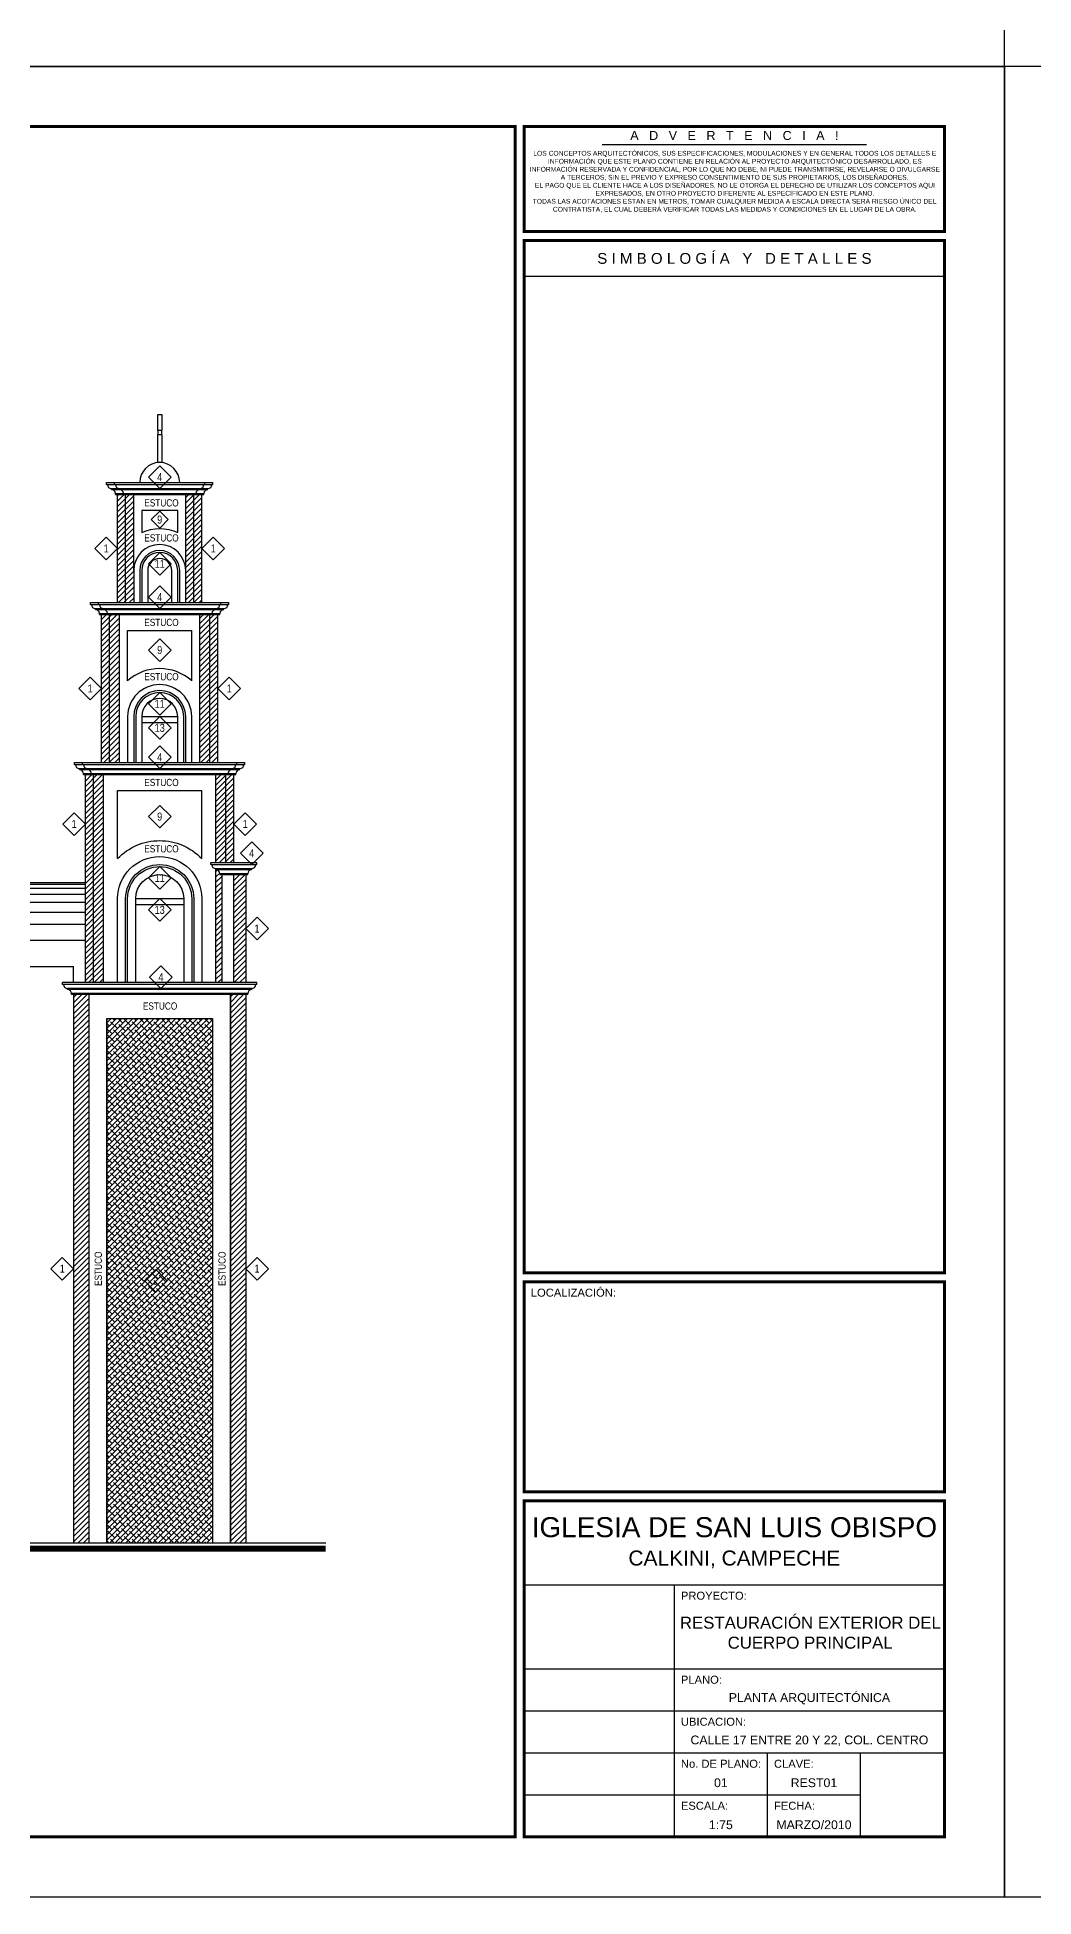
# Model space of a CAD drawing. Header units: millimetres. Extents: x 0 to 273, y 0 to 92.
# Drawn here: x 112.33 to 137.23, y 0 to 46.48 of the extents above; entities that cross this region are included whole.
import ezdxf
from ezdxf.enums import TextEntityAlignment as Align

# ---------------------------------------------------------------- set-up
doc = ezdxf.new("R2010")
doc.units = ezdxf.units.MM
for name, color, linetype in [('Areas', 7, 'Continuous'), ('Ashurados', 8, 'Continuous'), ('FORMATO', 7, 'Continuous'), ('Texto', 7, 'Continuous'), ('Trazo', 7, 'Continuous')]:
    doc.layers.add(name, color=color, linetype=linetype)
doc.styles.get("Standard").update_dxf_attribs({"font": 'arial.ttf'})
doc.styles.add('style4', font='')
doc.styles.get('style4').set_extended_font_data('DaxCondensed')
pattern_1 = [(45, (-67.97007, -76.9695), (-0.06735192, 0.06735192), [])]
pattern_2 = [(45, (-151.04429, -76.38992), (-0.06735192, 0.06735192), [])]

msp = doc.modelspace()

# ---------------------------------------------------------------- hatches: boundary and pattern name
at = {"layer": 'Ashurados'}
h = msp.add_hatch(dxfattribs=at)
h.set_pattern_fill('ANSI31', color=4, scale=0.03, style=0)
h.set_pattern_definition(pattern_1)
h.paths.add_polyline_path([(114.535, 35.05), (114.335, 35.05), (114.335, 32.35), (114.535, 32.35)])
h.paths.add_polyline_path([(114.74, 35.05), (114.535, 35.05), (114.535, 32.35), (114.74, 32.35), (114.74, 33.15)])
h = msp.add_hatch(dxfattribs=at)
h.set_pattern_fill('ANSI31', color=4, scale=0.03, style=0)
h.set_pattern_definition(pattern_1)
h.paths.add_polyline_path([(116.245, 35.05), (116.04, 35.05), (116.04, 33.15), (116.04, 32.35), (116.245, 32.35)])
h.paths.add_polyline_path([(116.245, 32.35), (116.445, 32.35), (116.445, 35.05), (116.245, 35.05)])
h = msp.add_hatch(dxfattribs=at)
h.set_pattern_fill('ANSI31', color=4, scale=0.03, style=0)
h.set_pattern_definition(pattern_1)
h.paths.add_polyline_path([(113.935, 28.35), (114.135, 28.35), (114.135, 32.05), (113.935, 32.05)])
h.paths.add_polyline_path([(114.135, 28.35), (114.385, 28.35), (114.385, 32.05), (114.135, 32.05)])
h = msp.add_hatch(dxfattribs=at)
h.set_pattern_fill('ANSI31', color=4, scale=0.03, style=0)
h.set_pattern_definition(pattern_1)
h.paths.add_polyline_path([(116.395, 28.35), (116.645, 28.35), (116.645, 32.05), (116.395, 32.05)])
h.paths.add_polyline_path([(116.845, 32.05), (116.645, 32.05), (116.645, 28.35), (116.845, 28.35)])
h = msp.add_hatch(dxfattribs=at)
h.set_pattern_fill('ANSI31', color=4, scale=0.03, style=0)
h.set_pattern_definition(pattern_1)
h.paths.add_polyline_path([(113.535, 22.85), (113.735, 22.85), (113.735, 28.05), (113.535, 28.05)])
h.paths.add_polyline_path([(113.735, 22.85), (113.985, 22.85), (113.985, 28.05), (113.735, 28.05)])
h = msp.add_hatch(dxfattribs=at)
h.set_pattern_fill('ANSI31', color=4, scale=0.03, style=0)
h.set_pattern_definition(pattern_2)
h.paths.add_polyline_path([(117.045, 28.05), (116.795, 28.05), (116.795, 25.85), (117.045, 25.85)])
h.paths.add_polyline_path([(117.245, 28.05), (117.045, 28.05), (117.045, 25.85), (117.245, 25.85)])
h.paths.add_polyline_path([(116.795, 22.85), (116.94, 22.85), (116.94, 25.55), (116.89, 25.55), (116.89, 25.575, 0.399638), (116.795, 25.675)])
h = msp.add_hatch(dxfattribs=at)
h.set_pattern_fill('ANSI31', color=4, scale=0.03, style=0)
h.set_pattern_definition(pattern_2)
h.paths.add_polyline_path([(117.54, 25.55), (117.245, 25.55), (117.245, 22.85), (117.54, 22.85)])
h = msp.add_hatch(dxfattribs=at)
h.set_pattern_fill('ANSI31', color=4, scale=0.03, style=0)
h.set_pattern_definition(pattern_2)
h.paths.add_polyline_path([(113.24, 8.85), (113.62, 8.85), (113.62, 22.55), (113.24, 22.55)])
h = msp.add_hatch(dxfattribs=at)
h.set_pattern_fill('ANSI31', color=4, scale=0.03, style=0)
h.set_pattern_definition(pattern_2)
h.paths.add_polyline_path([(117.54, 22.55), (117.16, 22.55), (117.16, 8.85), (117.54, 8.85)])
h = msp.add_hatch(dxfattribs=at)
h.set_pattern_fill('ANSI38', color=256, scale=0.03, style=0)
h.set_pattern_definition([(45, (-145.71266, -76.9695), (-0.06735192, 0.06735192), []), (135, (-145.71266, -76.9695), (-0.202055763, 0.06735192), [0.238125, -0.142875])])
h.paths.add_polyline_path([(114.07, 8.85), (116.71, 8.85), (116.71, 21.95), (114.07, 21.95)])

# ---------------------------------------------------------------- linework, layer by layer
at = {"layer": 'Areas'}
msp.add_lwpolyline([(117.16, 22.55), (113.62, 22.55), (113.62, 8.85), (114.07, 8.85), (114.07, 21.95), (116.71, 21.95), (116.71, 8.85), (117.16, 8.85)], close=True, dxfattribs=at)
at = {"layer": 'FORMATO'}
for p, q in [((126.45, 43.8), (133.05, 43.8)), ((135, 40.5), (124.5, 40.5)), ((124.5, 7.8), (135, 7.8)), ((128.25, 1.5), (128.25, 7.8)), ((124.5, 5.7), (135, 5.7)), ((124.5, 4.65), (135, 4.65)), ((124.5, 3.6), (128.25, 3.6)), ((128.25, 3.6), (135, 3.6)), ((130.575, 1.5), (130.575, 3.6)), ((132.9, 1.5), (132.9, 3.6)), ((124.5, 2.55), (128.25, 2.55)), ((128.25, 2.55), (132.9, 2.55))]:
    msp.add_line(p, q, dxfattribs=at)
for points in [[(68.25, 45.75), (136.5, 45.75), (136.5, 91.5), (68.25, 91.5)], [(68.25, 0), (136.5, 0), (136.5, 45.75), (68.25, 45.75)], [(136.5, 0), (204.75, 0), (204.75, 45.75), (136.5, 45.75)]]:
    msp.add_lwpolyline(points, close=True, dxfattribs=at)
at = {"layer": 'FORMATO', "const_width": 0.075}
for points in [[(124.275, 1.5), (124.275, 44.25), (69.75, 44.25), (69.75, 1.5)], [(124.5, 41.625), (135, 41.625), (135, 44.25), (124.5, 44.25)], [(135, 15.6), (135, 41.4), (124.5, 41.4), (124.5, 15.6)], [(124.5, 10.125), (135, 10.125), (135, 15.375), (124.5, 15.375)], [(124.5, 9.9), (124.5, 1.5), (135, 1.5), (135, 9.9)]]:
    msp.add_lwpolyline(points, close=True, dxfattribs=at)
at = {"layer": 'Texto'}
for points in [[(115.107, 35.483), (115.39, 35.766), (115.673, 35.483), (115.39, 35.2)], [(115.178, 34.422), (115.39, 34.635), (115.602, 34.422), (115.39, 34.21)], [(113.769, 33.7), (114.052, 33.983), (114.335, 33.7), (114.052, 33.417)], [(116.445, 33.7), (116.728, 33.983), (117.011, 33.7), (116.728, 33.417)], [(115.107, 33.317), (115.39, 33.6), (115.673, 33.317), (115.39, 33.034)], [(115.107, 32.483), (115.39, 32.766), (115.673, 32.483), (115.39, 32.2)], [(115.107, 31.163), (115.39, 31.446), (115.673, 31.163), (115.39, 30.88)], [(113.369, 30.2), (113.652, 30.483), (113.935, 30.2), (113.652, 29.917)], [(116.845, 30.2), (117.128, 30.483), (117.411, 30.2), (117.128, 29.917)], [(115.107, 29.817), (115.39, 30.1), (115.673, 29.817), (115.39, 29.534)], [(115.107, 29.217), (115.39, 29.5), (115.673, 29.217), (115.39, 28.934)], [(115.107, 28.483), (115.39, 28.766), (115.673, 28.483), (115.39, 28.2)], [(112.969, 26.813), (113.252, 27.096), (113.535, 26.813), (113.252, 26.53)], [(115.107, 26.999), (115.39, 27.281), (115.673, 26.999), (115.39, 26.716)], [(117.245, 26.813), (117.528, 27.096), (117.811, 26.813), (117.528, 26.53)], [(117.407, 26.083), (117.69, 26.366), (117.973, 26.083), (117.69, 25.8)], [(115.107, 25.467), (115.39, 25.75), (115.673, 25.467), (115.39, 25.184)], [(115.107, 24.667), (115.39, 24.95), (115.673, 24.667), (115.39, 24.384)], [(117.54, 24.2), (117.823, 24.483), (118.106, 24.2), (117.823, 23.917)], [(115.138, 22.983), (115.421, 23.266), (115.704, 22.983), (115.421, 22.7)], [(112.674, 15.7), (112.957, 15.983), (113.24, 15.7), (112.957, 15.417)], [(117.54, 15.7), (117.823, 15.983), (118.106, 15.7), (117.823, 15.417)], [(115.013, 15.4), (115.296, 15.683), (115.579, 15.4), (115.296, 15.117)]]:
    msp.add_lwpolyline(points, close=True, dxfattribs=at)
at = {"layer": 'Trazo', "color": 4}
for p, q in [((114.06, 35.35), (116.72, 35.35)), ((114.06, 35.3), (114.06, 35.35)), ((114.26, 35.3), (114.26, 35.35)), ((116.52, 35.3), (116.52, 35.35)), ((116.72, 35.3), (116.72, 35.35)), ((114.06, 35.3), (116.72, 35.3)), ((114.185, 35.2), (116.595, 35.2)), ((114.185, 35.175), (114.185, 35.2)), ((114.185, 35.175), (116.595, 35.175)), ((114.285, 35.075), (116.495, 35.075)), ((114.285, 35.05), (114.285, 35.075)), ((114.285, 35.05), (116.495, 35.05)), ((114.385, 35.175), (114.385, 35.2)), ((114.485, 35.05), (114.485, 35.075)), ((116.295, 35.05), (116.295, 35.075)), ((116.395, 35.175), (116.395, 35.2)), ((116.495, 35.05), (116.495, 35.075)), ((116.595, 35.175), (116.595, 35.2)), ((113.66, 32.35), (117.12, 32.35)), ((113.66, 32.3), (113.66, 32.35)), ((113.66, 32.3), (117.12, 32.3)), ((113.785, 32.2), (116.995, 32.2)), ((113.785, 32.175), (113.785, 32.2)), ((113.785, 32.175), (116.995, 32.175)), ((113.86, 32.3), (113.86, 32.35)), ((113.885, 32.075), (116.895, 32.075)), ((113.885, 32.05), (113.885, 32.075)), ((113.985, 32.175), (113.985, 32.2)), ((114.085, 32.05), (114.085, 32.075)), ((116.695, 32.05), (116.695, 32.075)), ((116.795, 32.175), (116.795, 32.2)), ((116.895, 32.05), (116.895, 32.075)), ((116.92, 32.3), (116.92, 32.35)), ((116.995, 32.175), (116.995, 32.2)), ((117.12, 32.3), (117.12, 32.35)), ((113.885, 32.05), (116.895, 32.05)), ((113.26, 28.35), (117.52, 28.35)), ((113.26, 28.3), (113.26, 28.35)), ((113.26, 28.3), (117.52, 28.3)), ((113.385, 28.2), (117.395, 28.2)), ((113.385, 28.175), (113.385, 28.2)), ((113.385, 28.175), (117.395, 28.175)), ((113.46, 28.3), (113.46, 28.35)), ((113.485, 28.075), (117.295, 28.075)), ((113.485, 28.05), (113.485, 28.075)), ((113.485, 28.05), (117.295, 28.05)), ((113.585, 28.175), (113.585, 28.2)), ((113.685, 28.05), (113.685, 28.075)), ((117.095, 28.05), (117.095, 28.075)), ((117.195, 28.175), (117.195, 28.2)), ((117.295, 28.05), (117.295, 28.075)), ((117.32, 28.3), (117.32, 28.35)), ((117.395, 28.175), (117.395, 28.2)), ((117.52, 28.3), (117.52, 28.35)), ((116.665, 25.85), (117.815, 25.85)), ((116.665, 25.8), (116.665, 25.85)), ((116.665, 25.8), (117.815, 25.8)), ((116.79, 25.7), (117.69, 25.7)), ((116.79, 25.675), (116.79, 25.7)), ((116.79, 25.675), (117.69, 25.675)), ((116.89, 25.575), (117.59, 25.575)), ((116.89, 25.55), (116.89, 25.575)), ((117.59, 25.55), (117.59, 25.575)), ((117.69, 25.675), (117.69, 25.7)), ((117.815, 25.8), (117.815, 25.85)), ((113.535, 25.3), (78.885, 25.3)), ((113.535, 25.2), (78.885, 25.2)), ((116.89, 25.55), (117.59, 25.55)), ((113.535, 25.05), (78.885, 25.05)), ((113.535, 24.85), (78.885, 24.85)), ((113.535, 24.6), (78.885, 24.6)), ((113.535, 24.3), (78.885, 24.3)), ((113.535, 23.9), (78.885, 23.9)), ((117.815, 22.85), (112.965, 22.85)), ((112.965, 22.8), (112.965, 22.85)), ((117.815, 22.8), (112.965, 22.8)), ((117.815, 22.8), (117.815, 22.85)), ((117.69, 22.7), (113.09, 22.7)), ((113.09, 22.675), (113.09, 22.7)), ((117.69, 22.675), (113.09, 22.675)), ((117.59, 22.575), (113.19, 22.575)), ((113.19, 22.55), (113.19, 22.575)), ((117.59, 22.55), (113.19, 22.55)), ((117.59, 22.55), (117.59, 22.575)), ((117.69, 22.675), (117.69, 22.7))]:
    msp.add_line(p, q, dxfattribs=at)
at = {"layer": 'Trazo'}
for p, q in [((114.335, 32.35), (114.335, 35.05)), ((116.445, 32.35), (116.445, 35.05)), ((113.935, 28.35), (113.935, 32.05)), ((116.845, 28.35), (116.845, 32.05)), ((114.94, 29.5), (115.84, 29.5)), ((114.94, 29.35), (115.84, 29.35)), ((113.535, 22.85), (113.535, 28.05)), ((117.245, 25.85), (117.245, 28.05)), ((78.885, 25.35), (113.535, 25.35)), ((116.94, 25.55), (116.94, 22.85)), ((117.245, 22.85), (117.245, 25.55)), ((117.54, 25.55), (117.54, 22.85)), ((114.79, 24.95), (115.99, 24.95)), ((114.79, 24.8), (115.99, 24.8)), ((110.95, 23.25), (113.24, 23.25)), ((113.24, 22.85), (113.24, 23.25)), ((113.24, 22.55), (113.24, 8.85)), ((117.54, 22.55), (117.54, 8.85)), ((74.485, 8.85), (119.54, 8.85))]:
    msp.add_line(p, q, dxfattribs=at)
at = {"layer": 'Trazo', "color": 8}
for p, q in [((114.535, 32.35), (114.535, 35.05)), ((114.74, 33.15), (114.74, 35.05)), ((116.04, 33.15), (116.04, 35.05)), ((116.245, 32.35), (116.245, 35.05)), ((114.135, 28.35), (114.135, 32.05)), ((114.385, 28.35), (114.385, 32.05)), ((114.59, 31.65), (116.19, 31.65)), ((114.59, 30.394), (114.59, 31.65)), ((116.19, 30.394), (116.19, 31.65)), ((116.395, 28.35), (116.395, 32.05)), ((116.645, 28.35), (116.645, 32.05)), ((113.735, 22.85), (113.735, 28.05)), ((113.985, 22.85), (113.985, 28.05)), ((116.795, 25.85), (116.795, 28.05)), ((117.045, 25.85), (117.045, 28.05)), ((114.34, 27.65), (116.44, 27.65)), ((114.34, 25.95), (114.34, 27.65)), ((116.44, 25.95), (116.44, 27.65)), ((116.795, 22.85), (116.795, 25.675)), ((113.62, 22.55), (113.62, 8.85)), ((117.16, 22.55), (117.16, 8.85)), ((114.07, 21.95), (114.07, 8.85)), ((114.07, 21.95), (116.71, 21.95)), ((116.71, 21.95), (116.71, 8.85))]:
    msp.add_line(p, q, dxfattribs=at)
at = {"layer": 'Trazo'}
msp.add_lwpolyline([(115.44, 36.65), (115.34, 36.65), (115.34, 37.05), (115.44, 37.05), (115.44, 36.65), (115.34, 36.65), (115.34, 36.55), (115.44, 36.55), (115.44, 35.85), (115.34, 35.85), (115.34, 36.55), (115.44, 36.55)], close=True, dxfattribs=at)
at = {"layer": 'Trazo', "color": 8}
msp.add_lwpolyline([(115.84, 34.65), (114.94, 34.65), (114.94, 34.099, -0.225148), (115.84, 34.099)], format="xyb", close=True, dxfattribs=at)
at = {"layer": 'Trazo'}
for points in [[(116.04, 32.35), (116.04, 33.15, 1), (114.74, 33.15), (114.74, 32.35)], [(115.89, 32.35), (115.89, 33.15, 1), (114.89, 33.15), (114.89, 32.35)], [(115.84, 32.35), (115.84, 33.15, 1), (114.94, 33.15), (114.94, 32.35)], [(115.69, 32.35), (115.69, 33.15, 1), (115.09, 33.15), (115.09, 32.35)], [(116.19, 28.35), (116.19, 29.5, 1), (114.59, 29.5), (114.59, 28.35)], [(116.04, 28.35), (116.04, 29.5, 1), (114.74, 29.5), (114.74, 28.35)], [(115.99, 28.35), (115.99, 29.5, 1), (114.79, 29.5), (114.79, 28.35)], [(115.84, 28.35), (115.84, 29.5, 1), (114.94, 29.5), (114.94, 28.35)], [(114.34, 22.85), (114.34, 24.95, -1), (116.44, 24.95), (116.44, 22.85)], [(114.54, 22.85), (114.54, 24.95, -1), (116.24, 24.95), (116.24, 22.85)], [(114.59, 22.85), (114.59, 24.95, -1), (116.19, 24.95), (116.19, 22.85)], [(114.79, 22.85), (114.79, 24.95, -1), (115.99, 24.95), (115.99, 22.85)]]:
    msp.add_lwpolyline(points, format="xyb", dxfattribs=at)
at = {"layer": 'Trazo', "color": 8}
for points in [[(116.19, 30.394, 0.381966), (114.59, 30.394)], [(114.34, 25.95, -0.428571), (116.44, 25.95, -0.428571)]]:
    msp.add_lwpolyline(points, format="xyb", dxfattribs=at)
at = {"layer": 'Trazo', "const_width": 0.15}
msp.add_lwpolyline([(74.485, 8.7), (119.54, 8.7)], dxfattribs=at)
at = {"layer": 'Trazo'}
msp.add_arc((115.39, 35.35), 0.5, 360, 180, dxfattribs=at)
at = {"layer": 'Trazo', "color": 4}
for centre, start, end in [((114.185, 35.3), 180, 270), ((114.185, 35.075), 0, 90), ((114.385, 35.3), 180, 270), ((114.385, 35.075), 0, 90), ((116.395, 35.075), 90, 180), ((116.395, 35.3), 270, 0), ((116.595, 35.075), 90, 180), ((116.595, 35.3), 270, 0), ((113.785, 32.3), 180, 270), ((113.785, 32.075), 0, 90), ((113.985, 32.3), 180, 270), ((113.985, 32.075), 0, 90), ((116.795, 32.075), 90, 180), ((116.795, 32.3), 270, 0), ((116.995, 32.075), 90, 180), ((116.995, 32.3), 270, 0), ((113.385, 28.3), 180, 270), ((113.385, 28.075), 0, 90), ((113.585, 28.3), 180, 270), ((113.585, 28.075), 0, 90), ((117.195, 28.075), 90, 180), ((117.195, 28.3), 270, 0), ((117.395, 28.075), 90, 180), ((117.395, 28.3), 270, 0), ((116.79, 25.8), 180, 270), ((116.79, 25.575), 0, 90), ((117.69, 25.575), 90, 180), ((117.69, 25.8), 270, 0), ((113.09, 22.8), 180, 270), ((117.69, 22.8), 270, 0), ((113.09, 22.575), 0, 90), ((117.69, 22.575), 90, 180)]:
    msp.add_arc(centre, 0.1, start, end, dxfattribs=at)

# ---------------------------------------------------------------- texts
at = {"layer": 'FORMATO'}
msp.add_text('A   D   V   E   R   T   E   N   C   I   A   !', height=0.225, dxfattribs=at).set_placement((129.75, 43.912), align=Align.CENTER)
for s, p in [('LOCALIZACIÓN:', (124.664, 15.001)), ('PROYECTO:', (128.414, 7.426)), ('PLANO:', (128.414, 5.326)), ('UBICACION:', (128.414, 4.276)), ('No. DE PLANO:', (128.414, 3.226)), ('CLAVE:', (130.739, 3.226)), ('ESCALA:', (128.414, 2.176)), ('FECHA:', (130.739, 2.176))]:
    msp.add_text(s, height=0.2, dxfattribs=at).set_placement(p)
for s, insert, char_height, width, attachment_point in [('\\pi0.22576;LOS CONCEPTOS ARQUITECTÓNICOS, SUS ESPECIFICACIONES, MODULACIONES Y EN GENERAL TODOS LOS DETALLES E \\P\\pi0.59079;INFORMACIÓN QUE ESTE PLANO CONTIENE EN RELACIÓN AL PROYECTO ARQUITECTÓNICO DESARROLLADO, ES \\P\\pi0.13903;INFORMACIÓN RESERVADA Y CONFIDENCIAL, POR LO QUE NO DEBE, NI PUEDE TRANSMITIRSE, REVELARSE O DIVULGARSE\\P\\pi0.91171;A TERCEROS, SIN EL PREVIO Y EXPRESO CONSENTIMIENTO DE SUS PROPIETARIOS, LOS DISEÑADORES.\\P\\pi0.26644;EL PAGO QUE EL CLIENTE HACE A LOS DISEÑADORES, NO LE OTORGA EL DERECHO DE UTILIZAR LOS CONCEPTOS AQUI \\P\\pi1.78;EXPRESADOS, EN OTRO PROYECTO DIFERENTE AL ESPECIFICADO EN ESTE PLANO.\\P\\pi0.2109;TODAS LAS ACOTACIONES ESTAN EN METROS, TOMAR CUALQUIER MEDIDA A ESCALA DIRECTA SERÁ RIESGO ÚNICO DEL \\P\\pi0.71558;CONTRATISTA, EL CUAL DEBERÁ VERIFICAR TODAS LAS MEDIDAS Y CONDICIONES EN EL LUGAR DE LA OBRA.', (124.5, 43.64), 0.12, 10.5, 1), ('S I M B O L O G Í A   Y   D E T A L L E S', (129.75, 40.95), 0.27, 10.5, 5), ('IGLESIA DE SAN LUIS OBISPO\\P{\\H0.75x;CALKINI, CAMPECHE\\H1.023x; }', (129.75, 8.85), 0.5, 10.5, 5), ('\\pi0.13874;RESTAURACIÓN EXTERIOR DEL\\P\\pi1.3319;CUERPO PRINCIPAL', (128.25, 7.002), 0.3, 6.75, 1), ('PLANTA ARQUITECTÓNICA', (131.625, 4.95), 0.22, 6.75, 5), ('CALLE 17 ENTRE 20 Y 22, COL. CENTRO', (131.625, 3.9), 0.22, 6.75, 5), ('01', (129.412, 2.85), 0.22, 6.75, 5), ('REST01', (131.738, 2.85), 0.22, 6.75, 5), ('1:75', (129.412, 1.8), 0.22, 6.75, 5), ('MARZO/2010', (131.738, 1.8), 0.22, 6.75, 5)]:
    msp.add_mtext(s, dxfattribs=dict(at, insert=insert, char_height=char_height, width=width, attachment_point=attachment_point))
at = {"layer": 'Texto', "style": 'style4'}
for s, height, p in [('4', 0.2, (115.39, 35.385)), ('ESTUCO', 0.18, (115.435, 34.752)), ('9', 0.2, (115.39, 34.324)), ('ESTUCO', 0.18, (115.435, 33.876)), ('1', 0.2, (114.052, 33.602)), ('1', 0.2, (116.728, 33.602)), ('11', 0.2, (115.39, 33.219)), ('4', 0.2, (115.39, 32.385)), ('ESTUCO', 0.18, (115.435, 31.764)), ('9', 0.2, (115.39, 31.065)), ('1', 0.2, (113.652, 30.102)), ('ESTUCO', 0.18, (115.435, 30.407)), ('1', 0.2, (117.128, 30.102)), ('11', 0.2, (115.39, 29.719)), ('13', 0.2, (115.39, 29.119)), ('4', 0.2, (115.39, 28.385)), ('ESTUCO', 0.18, (115.435, 27.763)), ('9', 0.2, (115.39, 26.9)), ('1', 0.2, (113.252, 26.715)), ('1', 0.2, (117.528, 26.715)), ('ESTUCO', 0.18, (115.435, 26.105)), ('4', 0.2, (117.69, 25.985)), ('11', 0.2, (115.39, 25.369)), ('13', 0.2, (115.39, 24.569)), ('1', 0.2, (117.823, 24.102)), ('4', 0.2, (115.421, 22.885)), ('ESTUCO', 0.18, (115.4, 22.175)), ('1', 0.2, (112.957, 15.602)), ('2', 0.2, (115.296, 15.302)), ('1', 0.2, (117.823, 15.602))]:
    msp.add_text(s, height=height, dxfattribs=at).set_placement(p, align=Align.CENTER)
for p in [(113.945, 15.7), (117.037, 15.7)]:
    msp.add_text('ESTUCO', height=0.18, rotation=90, dxfattribs=at).set_placement(p, align=Align.CENTER)

doc.saveas('drawing.dxf')
